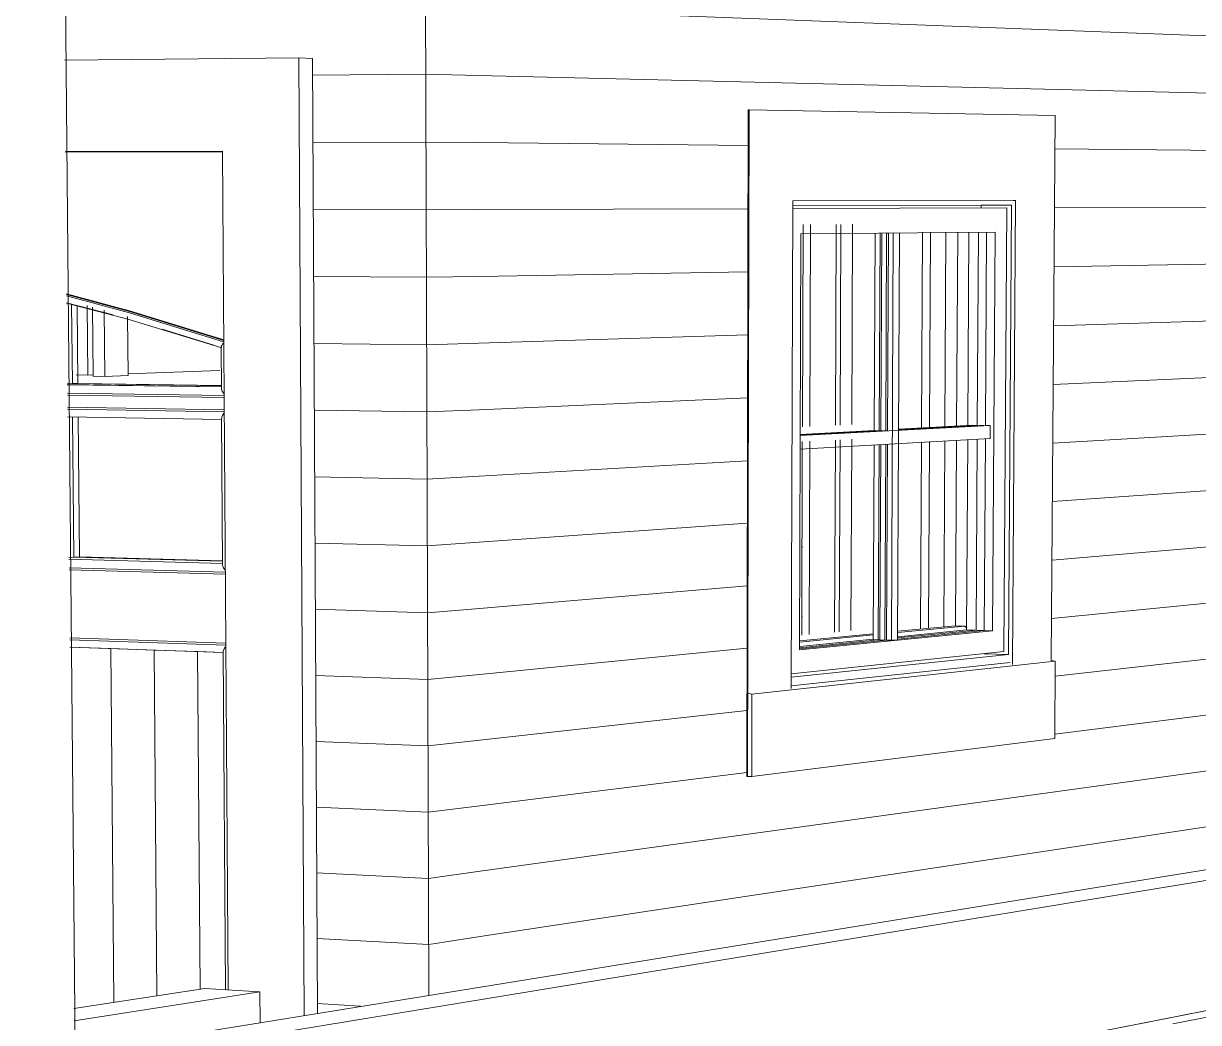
# Model space of a CAD drawing. Header units: inches. Extents: x 205 to 211, y -138 to -29.
# Drawn here: x 205.4162 to 205.5914, y -29.3891 to -29.2402 of the extents above; entities that cross this region are included whole.
import ezdxf

# ---------------------------------------------------------------- set-up
doc = ezdxf.new("R2010")
doc.units = ezdxf.units.IN
doc.header["$MEASUREMENT"] = 0
for name, color, linetype, lineweight in [('A-DOOR', 31, 'Continuous', 13), ('A-DOOR-FRAM', 31, 'Continuous', 9), ('A-DOOR-GLAZ', 31, 'Continuous', 9), ('A-GLAZ', 151, 'Continuous', 13), ('A-WALL', 113, 'Continuous', 13), ('A-WALL-PATT', 111, 'Continuous', 13), ('I-WALL', 2, 'Continuous', 13), ('L-SITE-WALL', 31, 'Continuous', 13), ('Q-CASE', 31, 'Continuous', 9)]:
    doc.layers.add(name, color=color, linetype=linetype, lineweight=lineweight)

# ---------------------------------------------------------------- blocks, each defined once
blk = doc.blocks.new('FP_2-Looking North')
at = {"layer": 'A-WALL-PATT', "lineweight": 9}
for p, q in [((205.45928, -29.2479), (205.47617, -29.24775)), ((205.45934, -29.25792), (205.4762, -29.25786)), ((205.45939, -29.26793), (205.47624, -29.26795)), ((205.45944, -29.27791), (205.47627, -29.27802)), ((205.45949, -29.28787), (205.4763, -29.28806)), ((205.45954, -29.29781), (205.47634, -29.29808)), ((205.4596, -29.30773), (205.47637, -29.30808)), ((205.45965, -29.31762), (205.4764, -29.31805)), ((205.4597, -29.32749), (205.47643, -29.328)), ((205.45975, -29.33734), (205.47647, -29.33793)), ((205.4598, -29.34717), (205.4765, -29.34784)), ((205.45985, -29.35697), (205.47653, -29.35773)), ((205.4599, -29.36676), (205.47656, -29.36759)), ((205.45995, -29.37652), (205.4766, -29.37743)), ((205.46, -29.38625), (205.46646, -29.38664))]:
    blk.add_line(p, q, dxfattribs=at)
blk = doc.blocks.new('FP_3-Looking North')
at = {"layer": 'A-WALL-PATT', "lineweight": 9}
for p, q in [((205.47604, -29.20706), (205.48389, -29.20769)), ((205.47607, -29.21727), (205.48391, -29.21778)), ((205.4761, -29.22745), (205.48394, -29.22786)), ((205.47614, -29.23761), (205.48396, -29.23791)), ((205.47617, -29.24775), (205.48399, -29.24794)), ((205.4762, -29.25786), (205.48401, -29.25794)), ((205.47624, -29.26795), (205.48403, -29.26793)), ((205.47627, -29.27802), (205.48406, -29.27789)), ((205.4763, -29.28806), (205.48408, -29.28782)), ((205.47634, -29.29808), (205.48411, -29.29774)), ((205.47637, -29.30808), (205.48413, -29.30763)), ((205.4764, -29.31805), (205.48415, -29.3175)), ((205.47643, -29.328), (205.48418, -29.32735)), ((205.47647, -29.33793), (205.4842, -29.33718)), ((205.4765, -29.34784), (205.48422, -29.34698)), ((205.47653, -29.35773), (205.48425, -29.35676)), ((205.47656, -29.36759), (205.48427, -29.36652)), ((205.4766, -29.37743), (205.48429, -29.37626))]:
    blk.add_line(p, q, dxfattribs=at)
blk = doc.blocks.new('FP_14-Looking North')
at = {"layer": 'A-WALL-PATT', "lineweight": 9}
blk.add_line((205.59538, -29.38771), (205.58752, -29.38926), dxfattribs=at)
blk = doc.blocks.new('FP_17-Looking North')
at = {"layer": 'A-WALL-PATT', "lineweight": 9}
for p, q in [((205.48396, -29.23791), (205.78916, -29.2495)), ((205.48399, -29.24794), (205.78897, -29.25534)), ((205.48401, -29.25794), (205.52421, -29.25837)), ((205.56997, -29.25885), (205.61938, -29.25937)), ((205.5699, -29.26766), (205.61927, -29.26751)), ((205.48403, -29.26793), (205.52419, -29.2678)), ((205.56984, -29.27645), (205.61917, -29.27563)), ((205.48406, -29.27789), (205.52417, -29.27722)), ((205.56977, -29.28523), (205.61906, -29.28373)), ((205.48408, -29.28782), (205.52415, -29.28661)), ((205.56971, -29.29398), (205.61896, -29.29182)), ((205.48411, -29.29774), (205.52413, -29.29598)), ((205.56965, -29.30272), (205.61885, -29.2999)), ((205.48413, -29.30763), (205.52411, -29.30534)), ((205.56958, -29.31144), (205.61875, -29.30796)), ((205.48415, -29.3175), (205.52409, -29.31467)), ((205.56952, -29.32015), (205.61864, -29.316)), ((205.48418, -29.32735), (205.52407, -29.32398)), ((205.48427, -29.36652), (205.7852, -29.325)), ((205.56945, -29.32884), (205.61854, -29.32403)), ((205.48429, -29.37626), (205.78501, -29.33075)), ((205.56999, -29.33744), (205.61844, -29.33205)), ((205.4842, -29.33718), (205.52405, -29.33328)), ((205.56993, -29.34608), (205.61833, -29.34005)), ((205.48422, -29.34698), (205.52403, -29.34255)), ((205.48425, -29.35676), (205.52401, -29.35181))]:
    blk.add_line(p, q, dxfattribs=at)

msp = doc.modelspace()

# ---------------------------------------------------------------- linework, layer by layer
at = {"layer": 'A-DOOR'}
for p, q in [((205.45726, -29.24533), (205.42232, -29.24568)), ((205.45804, -29.38798), (205.45726, -29.24533)), ((205.45927, -29.24539), (205.45726, -29.24533)), ((205.46001, -29.38766), (205.45927, -29.24539)), ((205.44588, -29.25922), (205.42244, -29.2593)), ((205.42245, -29.25927), (205.44589, -29.2592)), ((205.44589, -29.2592), (205.44673, -29.38421))]:
    msp.add_line(p, q, dxfattribs=at)
at = {"layer": 'A-DOOR', "lineweight": 9}
for p, q in [((205.44586, -29.25931), (205.42241, -29.25939)), ((205.53978, -29.27012), (205.53966, -29.29994)), ((205.42957, -29.28363), (205.42263, -29.2818)), ((205.42263, -29.2818), (205.42957, -29.28363)), ((205.42349, -29.29386), (205.42338, -29.28202)), ((205.42338, -29.28202), (205.42349, -29.29386)), ((205.42422, -29.28224), (205.42432, -29.29383)), ((205.42568, -29.28223), (205.42577, -29.29258)), ((205.44456, -29.28812), (205.43689, -29.28573)), ((205.43689, -29.28573), (205.44456, -29.28812)), ((205.44571, -29.29457), (205.44567, -29.28841)), ((205.43177, -29.29238), (205.44546, -29.29191)), ((205.42349, -29.29386), (205.42272, -29.29389)), ((205.42273, -29.29402), (205.44571, -29.29435)), ((205.44571, -29.29435), (205.42273, -29.29402)), ((205.42432, -29.29383), (205.42349, -29.29386)), ((205.44568, -29.29417), (205.42349, -29.29386)), ((205.42349, -29.29386), (205.44568, -29.29417)), ((205.42577, -29.29258), (205.42406, -29.29256)), ((205.42432, -29.29383), (205.4457, -29.29413)), ((205.42577, -29.29258), (205.42657, -29.29256)), ((205.4461, -29.29562), (205.42275, -29.29527)), ((205.44611, -29.29592), (205.42275, -29.29557)), ((205.42275, -29.29557), (205.44611, -29.29592)), ((205.42277, -29.29737), (205.44612, -29.29774)), ((205.42277, -29.29737), (205.44612, -29.29774)), ((205.44611, -29.29805), (205.42277, -29.29767)), ((205.44577, -29.29921), (205.42278, -29.29882)), ((205.44574, -29.2992), (205.42278, -29.29882)), ((205.42278, -29.29882), (205.44574, -29.2992)), ((205.42373, -29.31972), (205.42353, -29.29881)), ((205.42353, -29.29881), (205.42373, -29.31972)), ((205.42437, -29.29882), (205.42456, -29.31967)), ((205.44589, -29.3209), (205.44574, -29.29903)), ((205.53966, -29.30213), (205.53954, -29.33066)), ((205.42373, -29.31972), (205.42297, -29.31978)), ((205.44589, -29.32067), (205.42298, -29.32004)), ((205.44589, -29.32067), (205.42298, -29.32004)), ((205.42456, -29.31967), (205.42373, -29.31972)), ((205.44587, -29.32033), (205.42373, -29.31972)), ((205.42373, -29.31972), (205.44587, -29.32033)), ((205.42456, -29.31967), (205.44587, -29.32025)), ((205.42299, -29.3213), (205.44627, -29.32195)), ((205.42299, -29.32131), (205.44627, -29.32197)), ((205.44628, -29.32227), (205.423, -29.32161)), ((205.44628, -29.32227), (205.423, -29.32161)), ((205.42309, -29.33175), (205.44635, -29.33252)), ((205.42309, -29.33175), (205.44635, -29.33252)), ((205.44635, -29.33282), (205.42309, -29.33205)), ((205.42921, -29.33334), (205.4231, -29.33314)), ((205.446, -29.33392), (205.4231, -29.33314)), ((205.44598, -29.33391), (205.4231, -29.33314)), ((205.4231, -29.33314), (205.44598, -29.33391)), ((205.43566, -29.33356), (205.42921, -29.33334)), ((205.42921, -29.33334), (205.42967, -29.38601)), ((205.42967, -29.38601), (205.42921, -29.33334)), ((205.44215, -29.33378), (205.43566, -29.33356)), ((205.43566, -29.33356), (205.43607, -29.38505)), ((205.43607, -29.38505), (205.43566, -29.33356)), ((205.44252, -29.38407), (205.44215, -29.33378)), ((205.44215, -29.33378), (205.44252, -29.38407)), ((205.44598, -29.33391), (205.44215, -29.33378)), ((205.44632, -29.38416), (205.44597, -29.33376))]:
    msp.add_line(p, q, dxfattribs=at)
for points in [[(205.44605, -29.28733, 0), (205.43198, -29.28301, 0), (205.42262, -29.2805, 0)], [(205.42262, -29.28058, 0), (205.43198, -29.2831, 0), (205.44605, -29.28742, 0)], [(205.44604, -29.28764, 0), (205.43198, -29.28332, 0), (205.42263, -29.2808, 0)], [(205.44576, -29.28854, 0), (205.43175, -29.28426, 0), (205.42262, -29.28186, 0)], [(205.44602, -29.28782, 0), (205.44586, -29.288, 0), (205.44575, -29.28817, 0), (205.44568, -29.28832, 0), (205.44567, -29.28844, 0)], [(205.44571, -29.29453, 0), (205.44574, -29.29473, 0), (205.44584, -29.29499, 0), (205.44602, -29.29529, 0), (205.44609, -29.2954, 0)], [(205.44611, -29.29825, 0), (205.44604, -29.29835, 0), (205.44587, -29.29863, 0), (205.44576, -29.29888, 0), (205.44574, -29.29906, 0)], [(205.44627, -29.32173, 0), (205.4462, -29.32163, 0), (205.44602, -29.32133, 0), (205.44591, -29.32107, 0), (205.44589, -29.32086, 0)], [(205.44634, -29.33302, 0), (205.44628, -29.33311, 0), (205.4461, -29.33339, 0), (205.446, -29.33362, 0), (205.44598, -29.33379, 0)]]:
    msp.add_polyline3d(points, dxfattribs=at)
at = {"layer": 'A-DOOR-FRAM'}
for p, q in [((205.53352, -29.27014), (205.53343, -29.30024)), ((205.53723, -29.30006), (205.53734, -29.27014)), ((205.53804, -29.27013), (205.53792, -29.30003)), ((205.42658, -29.29276), (205.42649, -29.28246)), ((205.42822, -29.28292), (205.42831, -29.29278)), ((205.43179, -29.29266), (205.43172, -29.28384)), ((205.42658, -29.29276), (205.42831, -29.29278)), ((205.42831, -29.29278), (205.43179, -29.29266)), ((205.53342, -29.30245), (205.53333, -29.33124)), ((205.53711, -29.33089), (205.53722, -29.30226)), ((205.53792, -29.30222), (205.53781, -29.33082))]:
    msp.add_line(p, q, dxfattribs=at)
at = {"layer": 'A-DOOR-GLAZ'}
for p, q in [((205.42957, -29.28363), (205.42263, -29.2818)), ((205.44456, -29.28812), (205.43689, -29.28573)), ((205.44571, -29.29434), (205.42273, -29.29401)), ((205.42273, -29.29402), (205.44571, -29.29435)), ((205.44574, -29.2992), (205.42278, -29.29882)), ((205.44589, -29.32064), (205.42298, -29.32001)), ((205.42298, -29.32004), (205.44589, -29.32067))]:
    msp.add_line(p, q, dxfattribs=at)
at = {"layer": 'A-GLAZ', "lineweight": 9}
for p, q in [((205.52435, -29.25305), (205.52414, -29.35239)), ((205.52423, -29.25305), (205.52435, -29.25305)), ((205.57, -29.25389), (205.52435, -29.25305)), ((205.56941, -29.3351), (205.57, -29.25389)), ((205.53065, -29.33927), (205.53086, -29.26661)), ((205.53086, -29.26661), (205.5641, -29.26657)), ((205.53086, -29.26734), (205.56349, -29.26726)), ((205.56278, -29.26768), (205.53086, -29.26778)), ((205.55898, -29.26726), (205.53087, -29.26733)), ((205.55898, -29.26766), (205.55898, -29.26726)), ((205.55898, -29.26726), (205.56349, -29.26726)), ((205.56235, -29.3338), (205.56278, -29.26768)), ((205.56349, -29.26726), (205.56304, -29.33422)), ((205.5641, -29.26657), (205.56364, -29.33572)), ((205.56373, -29.26657), (205.5641, -29.26657)), ((205.5319, -29.33354), (205.53209, -29.27155)), ((205.53209, -29.27155), (205.56104, -29.2713)), ((205.55008, -29.30042), (205.55022, -29.27131)), ((205.55128, -29.30036), (205.55143, -29.27131)), ((205.55143, -29.27131), (205.55128, -29.30036)), ((205.55355, -29.30026), (205.55371, -29.27131)), ((205.55529, -29.30018), (205.55546, -29.27131)), ((205.55697, -29.30006), (205.55714, -29.27131)), ((205.55855, -29.2713), (205.55838, -29.30009)), ((205.55959, -29.30015), (205.55977, -29.2713)), ((205.55959, -29.30015), (205.55977, -29.2713)), ((205.55977, -29.2713), (205.55959, -29.30015)), ((205.56104, -29.2713), (205.56067, -29.33068)), ((205.54992, -29.33041), (205.55006, -29.30255)), ((205.55112, -29.3303), (205.55127, -29.30249)), ((205.55127, -29.30249), (205.55112, -29.3303)), ((205.55339, -29.33009), (205.55354, -29.30239)), ((205.55512, -29.32993), (205.55528, -29.3023)), ((205.55679, -29.33057), (205.55696, -29.30222)), ((205.55836, -29.30215), (205.55819, -29.33061)), ((205.5594, -29.33065), (205.55958, -29.30209)), ((205.5594, -29.33065), (205.55958, -29.30209)), ((205.55958, -29.30209), (205.5594, -29.33065)), ((205.56067, -29.33068), (205.5319, -29.33354)), ((205.54652, -29.33158), (205.55679, -29.33057)), ((205.55819, -29.33061), (205.54652, -29.33176)), ((205.54652, -29.33192), (205.5594, -29.33065)), ((205.54652, -29.33192), (205.5594, -29.33065)), ((205.5594, -29.33065), (205.54652, -29.33192)), ((205.54653, -29.33077), (205.55512, -29.32993)), ((205.54653, -29.33096), (205.55654, -29.32998)), ((205.55512, -29.32993), (205.55654, -29.32998)), ((205.55654, -29.32998), (205.5568, -29.33029)), ((205.55679, -29.33057), (205.5594, -29.33065)), ((205.55819, -29.33061), (205.5594, -29.33065)), ((205.5594, -29.33065), (205.56067, -29.33068)), ((205.54361, -29.33205), (205.5319, -29.33321)), ((205.5319, -29.33337), (205.54484, -29.33209)), ((205.5319, -29.33337), (205.54484, -29.33209)), ((205.54484, -29.33209), (205.5319, -29.33337)), ((205.53191, -29.33219), (205.54289, -29.33113)), ((205.53191, -29.33238), (205.54288, -29.33131)), ((205.53191, -29.33302), (205.54288, -29.33194)), ((205.53066, -29.33711), (205.56235, -29.3338)), ((205.56304, -29.33422), (205.53066, -29.33762)), ((205.56304, -29.33422), (205.55936, -29.3341)), ((205.52479, -29.34012), (205.57001, -29.33524)), ((205.53065, -29.33891), (205.56327, -29.33542)), ((205.56941, -29.3351), (205.57001, -29.33524)), ((205.57001, -29.33524), (205.56992, -29.34674)), ((205.52479, -29.34012), (205.52404, -29.33994)), ((205.52477, -29.35242), (205.52479, -29.34012)), ((205.56992, -29.34674), (205.52477, -29.35242)), ((205.52414, -29.35239), (205.52401, -29.35239)), ((205.52401, -29.35239), (205.52477, -29.35242))]:
    msp.add_line(p, q, dxfattribs=at)
at = {"layer": 'A-GLAZ'}
for p, q in [((205.54301, -29.30089), (205.54314, -29.27143)), ((205.54388, -29.27143), (205.54375, -29.30085)), ((205.544, -29.30086), (205.54413, -29.27143)), ((205.54487, -29.27143), (205.54474, -29.30087)), ((205.54512, -29.27142), (205.54487, -29.27142)), ((205.54498, -29.30087), (205.54512, -29.27143)), ((205.54586, -29.27143), (205.54558, -29.33211)), ((205.54651, -29.33202), (205.5468, -29.27142)), ((205.56032, -29.30012), (205.532, -29.30161)), ((205.544, -29.30084), (205.532, -29.30147)), ((205.532, -29.30142), (205.54301, -29.30084)), ((205.54499, -29.30086), (205.532, -29.30154)), ((205.532, -29.30149), (205.544, -29.30086)), ((205.532, -29.30156), (205.54498, -29.30087)), ((205.54666, -29.30072), (205.55862, -29.30009)), ((205.55935, -29.3001), (205.54666, -29.30077)), ((205.54666, -29.30079), (205.55959, -29.30011)), ((205.54667, -29.30065), (205.55765, -29.30007)), ((205.55838, -29.30009), (205.54667, -29.3007)), ((205.55765, -29.30007), (205.55838, -29.30009)), ((205.55862, -29.30009), (205.55935, -29.3001)), ((205.55959, -29.30011), (205.56032, -29.30012)), ((205.56031, -29.30205), (205.56032, -29.30012)), ((205.53199, -29.30362), (205.56031, -29.30205)), ((205.54288, -29.33203), (205.543, -29.303)), ((205.54374, -29.30296), (205.54361, -29.33205)), ((205.54386, -29.33206), (205.54399, -29.30295)), ((205.54473, -29.30291), (205.5446, -29.33208)), ((205.54484, -29.33209), (205.54498, -29.3029)), ((205.54288, -29.33203), (205.54361, -29.33205)), ((205.54361, -29.33205), (205.54386, -29.33203)), ((205.54386, -29.33206), (205.5446, -29.33208)), ((205.5446, -29.33208), (205.54484, -29.33206)), ((205.54484, -29.33209), (205.54558, -29.33211)), ((205.54558, -29.33211), (205.54651, -29.33202))]:
    msp.add_line(p, q, dxfattribs=at)
at = {"layer": 'A-WALL'}
for p, q in [((205.47662, -29.38502), (205.47603, -29.20605)), ((205.52401, -29.35239), (205.52423, -29.25305)), ((205.52423, -29.25305), (205.52435, -29.25305)), ((205.44586, -29.25931), (205.42241, -29.25939)), ((205.42244, -29.2593), (205.44588, -29.25922)), ((205.53226, -29.31814), (205.53234, -29.31813)), ((205.53234, -29.31821), (205.53226, -29.31821)), ((205.53223, -29.32861), (205.53231, -29.3286)), ((205.79122, -29.33526), (205.40845, -29.39809)), ((205.42391, -29.39354), (205.78558, -29.33509)), ((205.40873, -29.42321), (205.79078, -29.34857)), ((205.42373, -29.38699), (205.44321, -29.38401)), ((205.45143, -29.38449), (205.42378, -29.3888)), ((205.45143, -29.38449), (205.44321, -29.38401)), ((205.45146, -29.38904), (205.45143, -29.38449))]:
    msp.add_line(p, q, dxfattribs=at)
at = {"layer": 'I-WALL'}
for p, q in [((205.5324, -29.27014), (205.53231, -29.30029)), ((205.53792, -29.30003), (205.53804, -29.27013)), ((205.5323, -29.3025), (205.53222, -29.33134)), ((205.53781, -29.33082), (205.53792, -29.30222))]:
    msp.add_line(p, q, dxfattribs=at)
at = {"layer": 'L-SITE-WALL'}
msp.add_line((205.79078, -29.34857), (205.40328, -29.42427), dxfattribs=at)
at = {"layer": 'Q-CASE'}
msp.add_line((205.42393, -29.39423), (205.42212, -29.20161), dxfattribs=at)

# ---------------------------------------------------------------- block references
at = {"layer": 'A-WALL', "lineweight": 9}
for name in ['FP_2-Looking North', 'FP_3-Looking North', 'FP_17-Looking North']:
    msp.add_blockref(name, (0, 0), dxfattribs=at)
at = {"layer": 'L-SITE-WALL', "lineweight": 9}
msp.add_blockref('FP_14-Looking North', (0, 0), dxfattribs=at)

doc.saveas('drawing.dxf')
